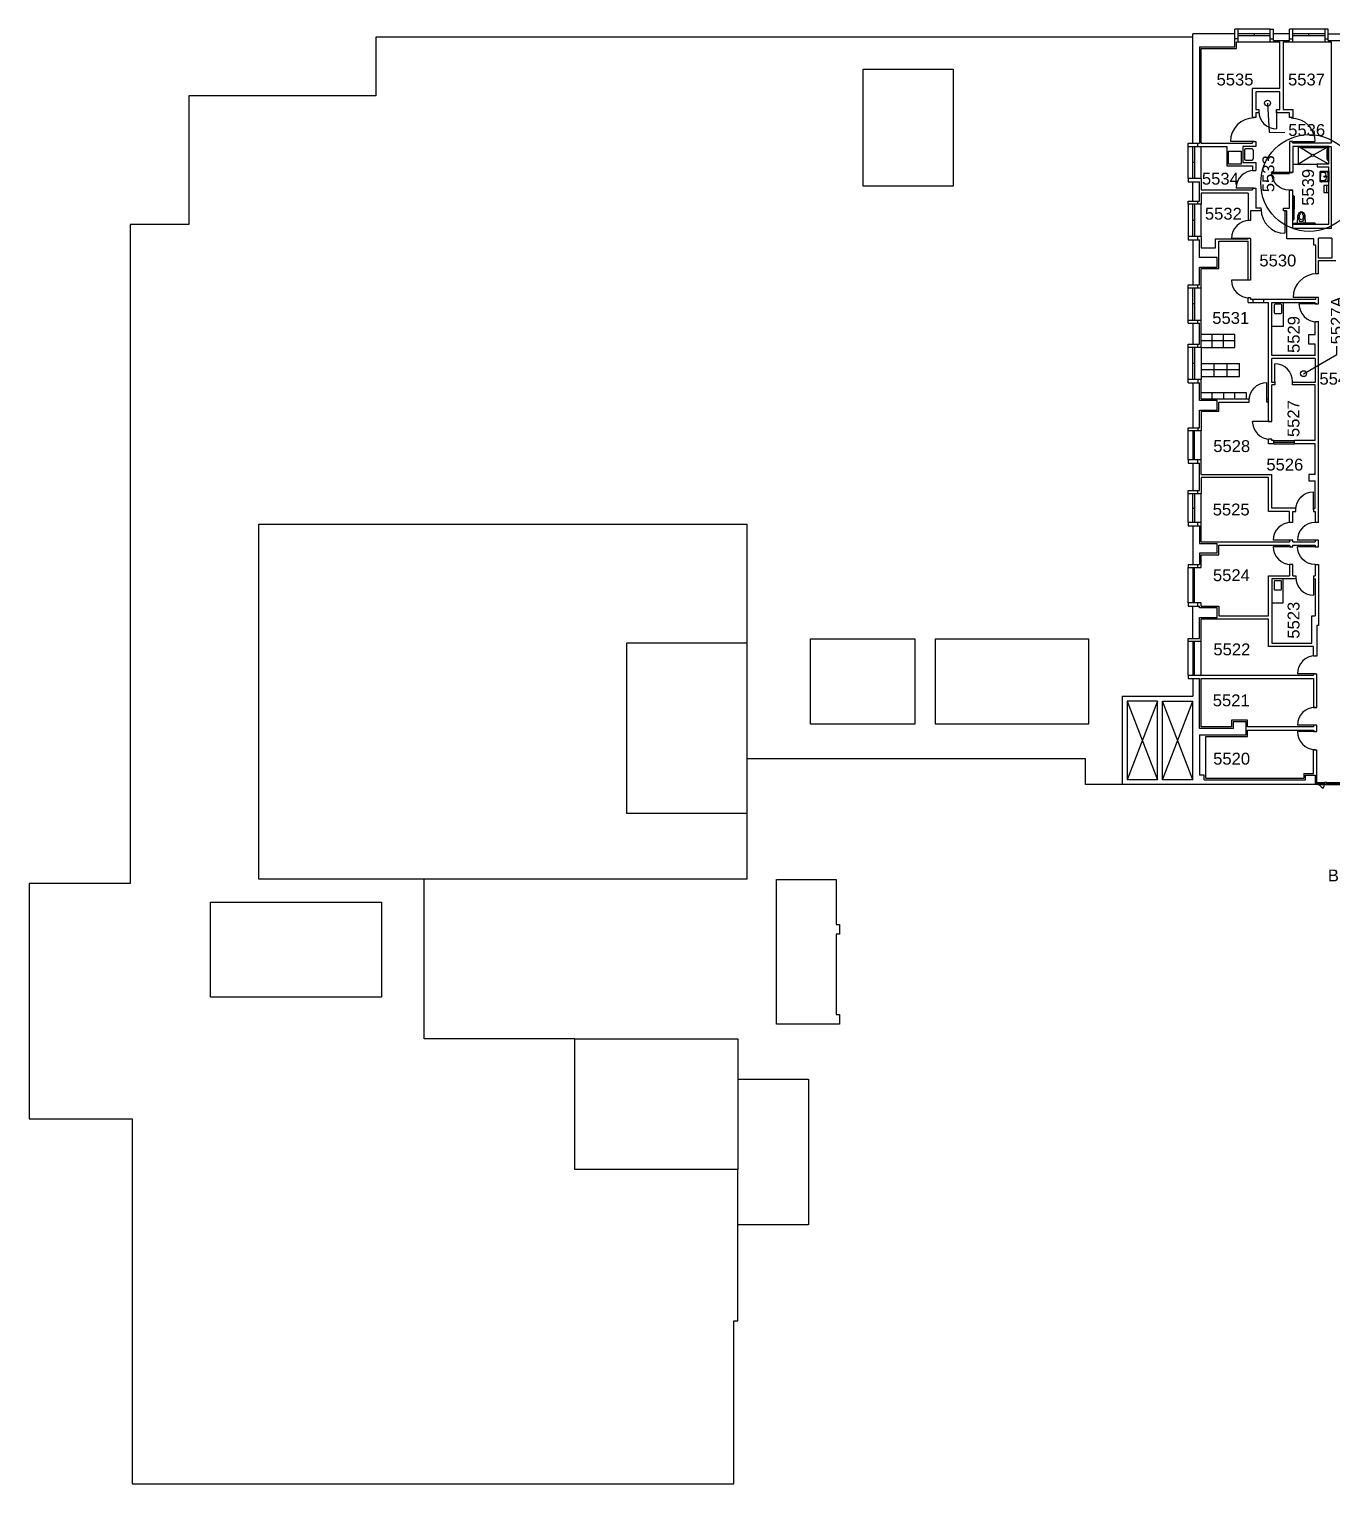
# Model space of a CAD drawing. Extents: x 338 to 7662, y 1563 to 4790.
# Drawn here: x 338 to 2972, y 1563 to 4504 of the extents above; entities that cross this region are included whole.
import ezdxf
from ezdxf.enums import TextEntityAlignment as Align

# ---------------------------------------------------------------- set-up
doc = ezdxf.new("R2010")
doc.units = 0
doc.header["$LTSCALE"] = 150
doc.header["$MEASUREMENT"] = 0
doc.layers.get('0').update_dxf_attribs({"linetype": 'CONTINUOUS'})
for name, color, linetype in [('A-ANNO-TEXT-STAIR', 4, 'CONTINUOUS'), ('A-ANNO-TX192', 4, 'CONTINUOUS'), ('A-COLS', 5, 'CONTINUOUS'), ('A-DOOR', 2, 'CONTINUOUS'), ('A-DOOR-NEW', 2, 'CONTINUOUS'), ('A-FLOR-CASE', 3, 'CONTINUOUS'), ('A-FLOR-PFIX', 2, 'CONTINUOUS'), ('A-GLAZ', 2, 'CONTINUOUS'), ('A-GLAZ-SILL', 1, 'CONTINUOUS'), ('A-ROOF-LEVL-FINE', 1, 'CONTINUOUS'), ('A-ROOF-LEVL-MED', 2, 'CONTINUOUS'), ('A-ROOF-LEVL-THICK', 3, 'CONTINUOUS'), ('A-SHFT', 1, 'CONTINUOUS'), ('A-WALL-FULL', 6, 'CONTINUOUS'), ('X-ELEC', 1, 'CONTINUOUS')]:
    doc.layers.add(name, color=color, linetype=linetype)
doc.styles.add('ARIAL', font='arial.ttf')
doc.styles.add('AT', font='ARCHTITL.shx', dxfattribs={"width": 0.9})
doc.dimstyles.new('DIM1-4', dxfattribs={"dimscale": 48, "dimtxt": 0.09375, "dimasz": 0.125, "dimexe": 0.125, "dimexo": 0.09375, "dimgap": 0, "dimtad": 1, "dimdec": 6, "dimzin": 7, "dimdsep": 46, "dimlunit": 4, "dimtxsty": 'AT', "dimblk": 'TICK', "dimblk1": 'ARROW', "dimblk2": 'ARROW', "dimsah": 1, "dimcen": 2.25, "dimdle": 1.5, "dimadec": 0, "dimazin": 0, "dimtfac": 1, "dimtdec": 6, "dimtix": 1, "dimtofl": 0, "dimtmove": 2, "dimatfit": 3, "dimldrblk": 'ARROW', "dimfxl": 1, "dimtolj": 1, "dimtzin": 3, "dimarcsym": 0})

# ---------------------------------------------------------------- blocks, each defined once
blk = doc.blocks.new('dr-36')
blk.add_line((0, 0), (0, 36.1))
blk.add_arc((-0.1, 0), 36.1, 0.0689, 89.8337)
blk = doc.blocks.new('ARROW')
at = {"layer": 'X-ELEC'}
for p, q in [((5, 14), (-5, 14)), ((-5, 14), (0, 0)), ((0, 0), (5, 14))]:
    blk.add_line(p, q, dxfattribs=at)
blk.add_solid([(-5, 14), (0, 1), (5, 14)], dxfattribs=at)
blk = doc.blocks.new('TICK')
for p, q in [((0.99, 0), (-0.99, 0)), ((-0.22, -0.22), (0.22, 0.22))]:
    blk.add_line(p, q)
blk = doc.blocks.new('I_PLUMB_WC_FLUSH - WALL_P')
for p, q in [((0, 7.9), (0, -7.9)), ((20.7, -2.5), (20.7, -2.5)), ((23.4, -3.6), (23.4, -3.6))]:
    blk.add_line(p, q)
for points in [[(15.8, -6.9, -0.074934), (12.1, -6.3, -0.085426), (9.3, -4.9, -0.066386), (7.9, -3.5), (6.3, -3.5), (6.3, 3.5), (7.9, 3.5, -0.066386), (9.3, 4.9, -0.085426), (12.1, 6.3, -0.111314), (17.6, 6.8)], [(23.3, 4, -0.562484), (23.1, 3.2), (20.9, 2.5, -0.238976), (20.4, 2.5, 0.08035), (18.6, 3.5, 0.074934), (15.8, 3.9, 0.074934), (13, 3.5, 0.085426), (11, 2.5, 0.066386), (10.2, 1.6, 0.330534), (10.2, -1.6, 0.066386), (11, -2.5, 0.085426), (13, -3.5, 0.074934), (15.8, -3.9, 0.074934), (18.6, -3.5, 0.08035), (20.4, -2.5, -0.238976), (20.9, -2.5), (23.1, -3.2, -0.549653), (23.3, -4)]]:
    blk.add_lwpolyline(points, format="xyb")
for centre, radius, start, end in [((-4.5, -220.8), 228.7, 84.9748, 88.8652), ((15.1, -6.9), 14, 48.3948, 88.5522), ((15.8, -5.5), 12.4, 72.8584, 90), ((16.6, -2.8), 9.56, 53.3275, 72.8584), ((17.9, -1.1), 7.43, 43.4258, 53.3275), ((15.3, -6.6), 12, 47.5091, 53.1208), ((21.4, 0), 3.07, 312.4904, 47.5096), ((21.3, 0), 4.72, 312.1938, 48.1115), ((-4.5, 220.8), 228.7, 271.1348, 275.0252), ((15.1, 6.9), 13.9, 271.5086, 311.8235), ((15.8, 5.5), 12.4, 270, 287.1416), ((16.6, 2.8), 9.56, 287.1416, 306.6725), ((17.9, 1.1), 7.43, 306.6725, 316.5742), ((15.3, 6.6), 12, 306.8792, 312.4909)]:
    blk.add_arc(centre, radius, start, end)
blk = doc.blocks.new('*U30')
for p, q in [((-36, 0), (-36, 6)), ((0, 0), (0, 6))]:
    blk.add_line(p, q)
blk.add_lwpolyline([(0, 0), (0, -36), (-1.75, -36), (-1.75, 0)], close=True)
blk.add_arc((0, 0), 36, 180, 270)

msp = doc.modelspace()

# ---------------------------------------------------------------- linework, layer by layer
msp.add_circle((2924.4, 4193.1), 97.9)
at = {"layer": 'A-COLS'}
for p, q in [((2761, 4231.2), (2761, 4257.2)), ((2761, 4257.2), (2787, 4257.2)), ((2787, 4257.2), (2787, 4231.2)), ((2787, 4231.2), (2761, 4231.2))]:
    msp.add_line(p, q, dxfattribs=at)
at = {"layer": 'A-DOOR'}
for p, q in [((2858.5, 4338.5), (2858.5, 4302.5)), ((2813, 4276.7), (2765, 4276.7)), ((2887.8, 4276.7), (2935.8, 4276.7)), ((2813, 4182.5), (2777, 4182.5)), ((2875.2, 4137), (2875.2, 4091.5)), ((2803.5, 4081.2), (2767.5, 4081.2)), ((2803.5, 3996.8), (2767.5, 3996.8)), ((2939.8, 3961.5), (2891.8, 3961.5)), ((2939.8, 3948.5), (2903.8, 3948.5)), ((2854.7, 3791.5), (2854.7, 3827.5)), ((2839, 3753.5), (2839, 3789.5)), ((2845.5, 3711.2), (2809.5, 3711.2)), ((2933.2, 3532.5), (2933.2, 3568.5)), ((2887.8, 3470.8), (2851.8, 3470.8)), ((2887.8, 3457.8), (2851.8, 3457.8)), ((2933.2, 3396), (2933.2, 3360)), ((2936.5, 3201), (2900.5, 3201)), ((2936.5, 3097), (2900.5, 3097)), ((2936.5, 3084), (2900.5, 3084))]:
    msp.add_line(p, q, dxfattribs=at)
for centre, major_axis, start_param, end_param in [((2813, 4276.7), (33.9, 33.9), 0.785398, 2.356194), ((2858.5, 4338.5), (-25.5, 25.5), 0.785398, 2.356194), ((2813, 4182.5), (25.5, 25.5), 0.785398, 2.356194), ((2875.2, 4139.5), (-33.9, 33.9), 0.785398, 2.356194), ((2875.2, 4139.5), (-33.9, 33.9), 0.785398, 2.356194), ((2803.5, 4081.2), (25.5, 25.5), 0.785398, 2.356194), ((2939.8, 3961.5), (33.9, 33.9), 0.785398, 2.356194), ((2803.5, 3996.8), (-25.5, 25.5), 0.785398, 2.356194), ((2939.8, 3948.5), (-25.5, 25.5), 0.785398, 2.356194), ((2854.7, 3791.5), (-25.5, 25.5), 3.926991, 5.497787), ((2845.5, 3711.2), (-25.5, 25.5), 0.785398, 2.356194), ((2887.8, 3470.8), (25.5, 25.5), 0.785398, 2.356194), ((2887.8, 3457.8), (-25.5, 25.5), 0.785398, 2.356194), ((2933.2, 3396), (-25.5, 25.5), 0.785398, 2.356194), ((2936.5, 3201), (25.5, 25.5), 0.785398, 2.356194), ((2936.5, 3097), (25.5, 25.5), 0.785398, 2.356194), ((2936.5, 3084), (-25.5, 25.5), 0.785398, 2.356194)]:
    msp.add_ellipse(centre, major_axis=major_axis, ratio=1, start_param=start_param, end_param=end_param, dxfattribs=at)
at = {"layer": 'A-DOOR', "extrusion": (0, 0, -1)}
for centre, major_axis, start_param, end_param in [((2887.8, 4276.7), (33.9, 33.9), 5.497787, 7.068583), ((2839, 3753.5), (25.5, 25.5), 3.926991, 5.497787), ((2933.2, 3532.5), (25.5, 25.5), 3.926991, 5.497787)]:
    msp.add_ellipse(centre, major_axis=major_axis, ratio=1, start_param=start_param, end_param=end_param, dxfattribs=at)
at = {"layer": 'A-FLOR-CASE'}
for p, q in [((2871.5, 3951.8), (2871.5, 3903)), ((2774, 3886.8), (2705.8, 3886.8)), ((2728.5, 3860.8), (2728.5, 3886.8)), ((2751.2, 3860.8), (2751.2, 3886.8)), ((2774, 3860.8), (2774, 3886.8)), ((2871.5, 3903), (2848.8, 3903)), ((2774, 3873.8), (2705.8, 3873.8)), ((2705.8, 3860.8), (2774, 3860.8)), ((2705.8, 3828.2), (2783.8, 3828.2)), ((2731.8, 3828.2), (2731.8, 3802.2)), ((2757.8, 3828.2), (2757.8, 3802.2)), ((2783.8, 3802.2), (2783.8, 3828.2)), ((2783.8, 3815.2), (2705.8, 3815.2)), ((2705.8, 3802.2), (2783.8, 3802.2)), ((2705.8, 3769.8), (2796.8, 3769.8)), ((2728.5, 3756.8), (2728.5, 3769.8)), ((2751.2, 3769.8), (2751.2, 3756.8)), ((2774, 3756.8), (2774, 3769.8)), ((2796.8, 3769.8), (2796.8, 3756.8)), ((2871.5, 3344), (2871.5, 3392.8)), ((2848.8, 3344), (2871.5, 3344))]:
    msp.add_line(p, q, dxfattribs=at)
at = {"layer": 'A-FLOR-PFIX'}
for p, q in [((2902.8, 4231), (2902.8, 4267)), ((2929.5, 4250.2), (2902.8, 4267)), ((2957.8, 4265.5), (2908.1, 4265.5)), ((2963.8, 4267), (2933.8, 4250.1)), ((2793.5, 4259.8), (2793.5, 4241.8)), ((2809.2, 4262), (2795.8, 4262)), ((2795.8, 4239.5), (2809.2, 4239.5)), ((2811.5, 4241.8), (2811.5, 4259.8)), ((2929.4, 4247.7), (2902.8, 4231)), ((2957.8, 4264), (2908.1, 4264)), ((2963.8, 4231), (2933.8, 4247.7)), ((2960.8, 4241.2), (2960.8, 4261)), ((2962.3, 4241.2), (2962.3, 4261)), ((2891, 4231), (2940.8, 4231)), ((2963.8, 4216.2), (2950.1, 4216.2)), ((2950.1, 4215.5), (2959.4, 4215.5)), ((2950.1, 4196.5), (2959.4, 4196.5)), ((2950.1, 4196.5), (2959.4, 4196.5)), ((2963.8, 4195.7), (2950.1, 4195.7)), ((2963.8, 4188.2), (2954.1, 4188.2)), ((2954.1, 4188.2), (2954.1, 4174.2)), ((2954.1, 4188.2), (2954.1, 4174.2)), ((2960.1, 4188.2), (2954.1, 4188.2)), ((2960.1, 4174.2), (2960.1, 4188.2)), ((2954.1, 4174.2), (2963.8, 4174.2)), ((2954.1, 4174.2), (2960.1, 4174.2)), ((2853.8, 3946.2), (2853.8, 3931.2)), ((2867, 3948.1), (2855.7, 3948.1)), ((2868.8, 3931.2), (2868.8, 3946.2)), ((2855.7, 3929.4), (2867, 3929.4)), ((2853.5, 3387.2), (2853.5, 3372.2)), ((2866.6, 3389.1), (2855.4, 3389.1)), ((2868.5, 3372.2), (2868.5, 3387.2)), ((2855.4, 3370.4), (2866.6, 3370.4))]:
    msp.add_line(p, q, dxfattribs=at)
for points in [[(2959.1, 4206, 0.096281), (2958.1, 4211.4, 0.241749), (2954.7, 4214.3, 0.139337), (2948.6, 4214.1, 0.293749), (2947.2, 4212.4, 0.028065), (2946.9, 4206)], [(2959.1, 4206, -0.096281), (2958.1, 4200.6, -0.241749), (2954.7, 4197.7, -0.139337), (2948.6, 4197.9, -0.293749), (2947.2, 4199.6, -0.028065), (2946.9, 4206)], [(2891.8, 4168), (2892, 4168, -0.414214), (2894, 4166), (2894, 4140.2)], [(2891.8, 4166.5), (2892, 4166.5, -0.414214), (2892.5, 4166), (2892.5, 4140.2)], [(2891.8, 4120), (2892, 4120, 0.414214), (2892.5, 4120.5), (2892.5, 4140.2)], [(2891.8, 4118.5), (2892, 4118.5, 0.414214), (2894, 4120.5), (2894, 4140.2)], [(2893.2, 4110), (2893.2, 4110.2, -0.414214), (2895.2, 4112.2), (2912, 4112.2)], [(2894.7, 4110), (2894.7, 4110.2, -0.414214), (2895.2, 4110.8), (2912, 4110.8)], [(2936.7, 4110), (2936.7, 4110.2, 0.414214), (2934.7, 4112.2), (2912, 4112.2)], [(2935.2, 4110), (2935.2, 4110.2, 0.414214), (2934.7, 4110.8), (2912, 4110.8)]]:
    msp.add_lwpolyline(points, format="xyb", dxfattribs=at)
for points in [[(2891, 4168.8), (2891.5, 4168.8), (2891.8, 4168.5), (2891.8, 4166), (2891.5, 4165.8), (2891, 4165.8)], [(2891, 4117.8), (2891.5, 4117.8), (2891.8, 4118), (2891.8, 4120.5), (2891.5, 4120.8), (2891, 4120.8)], [(2892.5, 4109.2), (2892.5, 4109.8), (2892.7, 4110), (2895.2, 4110), (2895.5, 4109.8), (2895.5, 4109.2)], [(2937.5, 4109.2), (2937.5, 4109.8), (2937.2, 4110), (2934.7, 4110), (2934.5, 4109.8), (2934.5, 4109.2)]]:
    msp.add_lwpolyline(points, dxfattribs=at)
for centre, radius in [((2931.6, 4248.9), 2.5), ((2955.8, 4206), 1.25)]:
    msp.add_circle(centre, radius, dxfattribs=at)
for centre, radius, start, end in [((2908.1, 4267), 3, 180, 270), ((2908.1, 4267), 1.5, 180, 270), ((2957.8, 4267), 3, 270, 0), ((2957.8, 4267), 1.5, 270, 0), ((2963.8, 4260.7), 3, 90, 180), ((2963.8, 4241.2), 3, 180, 270), ((2963.8, 4260.7), 1.5, 90, 180), ((2963.8, 4241.2), 1.5, 180, 270), ((3155.7, 4206), 210.1, 177.5394, 182.4606), ((2946.8, 4215), 1, 99.2025, 177.5394), ((3155.7, 4206), 209.4, 177.7099, 182.2901), ((2947.5, 4214.3), 1, 97.4822, 177.7099), ((2950.1, 4194.2), 22.1, 90, 99.2025), ((2950.1, 4194.2), 21.3, 90, 97.4822), ((2959.4, 4209.1), 6.41, 72.4135, 90), ((2960.8, 4213.3), 2, 2.7884, 72.4135), ((2816.3, 4206.3), 146.6, 357.0029, 2.7884), ((2946.8, 4197), 1, 182.4606, 260.7975), ((2946.8, 4197), 1, 182.4606, 260.7975), ((2947.5, 4197.7), 1, 182.2901, 262.5178), ((2947.5, 4197.7), 1, 182.2901, 262.5178), ((2950.1, 4217.8), 22.1, 260.7975, 270), ((2950.1, 4217.8), 22.1, 260.7975, 270), ((2950.1, 4217.8), 21.3, 262.5178, 270), ((2950.1, 4217.8), 21.3, 262.5178, 270), ((2959.4, 4202.9), 6.41, 270, 287.5865), ((2959.4, 4202.9), 6.41, 270, 287.2242), ((2960.7, 4198.7), 2, 287.2242, 357.0029)]:
    msp.add_arc(centre, radius, start, end, dxfattribs=at)
for centre, major_axis, start_param, end_param in [((2795.8, 4259.8), (1.59, 1.59), 0.785398, 2.356194), ((2795.8, 4241.8), (1.59, 1.59), 2.356194, 3.926991), ((2809.2, 4259.8), (1.59, 1.59), 5.497787, 7.068583), ((2809.2, 4241.8), (1.59, 1.59), 3.926991, 5.497787), ((2855.7, 3946.2), (1.33, 1.33), 0.785398, 2.356194), ((2867, 3946.2), (1.33, 1.33), 5.497787, 7.068583), ((2855.7, 3931.2), (1.33, 1.33), 2.356194, 3.926991), ((2867, 3931.2), (1.33, 1.33), 3.926991, 5.497787), ((2855.4, 3387.2), (1.33, 1.33), 0.785398, 2.356194), ((2866.6, 3387.2), (1.33, 1.33), 5.497787, 7.068583), ((2855.4, 3372.2), (1.33, 1.33), 2.356194, 3.926991), ((2866.6, 3372.2), (1.33, 1.33), 3.926991, 5.497787)]:
    msp.add_ellipse(centre, major_axis=major_axis, ratio=1, start_param=start_param, end_param=end_param, dxfattribs=at)
at = {"layer": 'A-GLAZ'}
for p, q in [((2845.5, 4494.5), (2780.5, 4494.5)), ((2780.5, 4491.2), (2845.5, 4491.2)), ((2813, 4494.5), (2813, 4491.2)), ((2956, 4494.5), (2891, 4494.5)), ((2891, 4491.2), (2956, 4491.2)), ((2923.5, 4491.2), (2923.5, 4494.5)), ((2689.5, 4202), (2689.5, 4267)), ((2692.8, 4267), (2692.8, 4202)), ((2692.8, 4234.5), (2689.5, 4234.5)), ((2689.5, 4085), (2689.5, 4150)), ((2692.8, 4150), (2692.8, 4085)), ((2692.8, 4117.5), (2689.5, 4117.5)), ((2689.5, 3916), (2689.5, 3981)), ((2692.8, 3981), (2692.8, 3916)), ((2692.8, 3948.5), (2689.5, 3948.5)), ((2689.5, 3795.8), (2689.5, 3860.8)), ((2692.8, 3860.8), (2692.8, 3795.8)), ((2692.8, 3828.2), (2689.5, 3828.2)), ((2689.5, 3691.8), (2689.5, 3633.2)), ((2692.8, 3633.2), (2692.8, 3691.8)), ((2692.8, 3662.5), (2689.5, 3662.5)), ((2852.8, 3669), (2894.7, 3669)), ((2689.5, 3506.5), (2689.5, 3565)), ((2692.8, 3565), (2692.8, 3506.5)), ((2689.5, 3535.8), (2692.8, 3535.8)), ((2689.5, 3415.5), (2689.5, 3344)), ((2692.8, 3344), (2692.8, 3415.5)), ((2692.8, 3379.8), (2689.5, 3379.8)), ((2689.5, 3266), (2689.5, 3197.8)), ((2692.8, 3197.8), (2692.8, 3266)), ((2689.5, 3233.5), (2692.8, 3233.5)), ((2955.8, 2979), (2941.8, 2979)), ((2951.6, 2969.1), (2941.8, 2979)), ((2959.8, 2979), (3013.8, 2979))]:
    msp.add_line(p, q, dxfattribs=at)
for points in [[(2939.8, 2981.2), (2941.8, 2981.2), (2941.8, 2976.8), (2939.8, 2976.8)], [(2959.8, 2981.2), (2955.8, 2981.2), (2955.8, 2976.8), (2959.8, 2976.8)]]:
    msp.add_lwpolyline(points, close=True, dxfattribs=at)
msp.add_arc((2941.8, 2979), 14, 315, 0, dxfattribs=at)
at = {"layer": 'A-GLAZ-SILL'}
for p, q in [((2845.5, 4504.2), (2780.5, 4504.2)), ((2956, 4504.2), (2891, 4504.2)), ((2780.5, 4478.2), (2845.5, 4478.2)), ((2891, 4478.2), (2956, 4478.2)), ((2679.8, 4202), (2679.8, 4273.5)), ((2705.8, 4202), (2705.8, 4267)), ((2679.8, 4150), (2679.8, 4085)), ((2705.8, 4085), (2705.8, 4150)), ((2679.8, 3909.5), (2679.8, 3987.5)), ((2705.8, 3916), (2705.8, 3981)), ((2810.2, 3958.2), (2832.1, 3958.2)), ((2810.2, 3951.8), (2832.1, 3951.8)), ((2679.8, 3789.2), (2679.8, 3867.2)), ((2705.8, 3860.8), (2705.8, 3795.8)), ((2679.8, 3633.2), (2679.8, 3698.2)), ((2705.8, 3633.2), (2705.8, 3691.8)), ((2852.8, 3672.2), (2894.7, 3672.2)), ((2852.8, 3665.8), (2894.7, 3665.8)), ((2679.8, 3506.5), (2679.8, 3565)), ((2705.8, 3506.5), (2705.8, 3565)), ((2679.8, 3344), (2679.8, 3415.5)), ((2679.8, 3197.8), (2679.8, 3266)), ((2705.8, 3197.8), (2705.8, 3266)), ((2941.8, 2981.2), (2955.8, 2981.2)), ((2941.8, 2976.8), (2955.8, 2976.8)), ((2959.8, 2981.2), (3013.8, 2981.2)), ((2959.8, 2976.8), (3013.8, 2976.8))]:
    msp.add_line(p, q, dxfattribs=at)
at = {"layer": 'A-ROOF-LEVL-FINE'}
for p, q in [((2472.2, 3028.8), (1787.7, 3028.8)), ((2472.2, 2976.8), (2472.2, 3028.8)), ((2546.5, 2976.8), (2472.2, 2976.8))]:
    msp.add_line(p, q, dxfattribs=at)
for points in [[(2689.5, 4488), (1038.5, 4488), (1038.5, 4369.5), (660.5, 4369.5), (660.5, 4109.5), (541.5, 4109.5), (541.5, 2777), (337.5, 2777), (337.5, 2301), (545.5, 2301), (545.5, 1563), (1761.5, 1563), (1761.5, 1893), (1769.5, 1893), (1769.5, 2198.5)], [(1440.5, 2462.5), (1136, 2462.5), (1136, 2785.5)], [(1848.2, 2785), (1968.5, 2785), (1968.5, 2694), (1975, 2694), (1975, 2674.5), (1968.5, 2674.5), (1968.5, 2512), (1975, 2512), (1975, 2492.5), (1848.2, 2492.5), (1848.2, 2785)], [(1769.5, 2381.5), (1912.5, 2381.5), (1912.5, 2086.5), (1769.5, 2086.5)]]:
    msp.add_lwpolyline(points, dxfattribs=at)
at = {"layer": 'A-ROOF-LEVL-MED'}
for points in [[(2023, 4423), (2205, 4423), (2205, 4187), (2023, 4187)], [(1916.7, 3271.8), (2127.2, 3271.8), (2127.2, 3098.8), (1916.7, 3098.8)], [(2169.2, 3271.8), (2478.2, 3271.8), (2478.2, 3098.8), (2169.2, 3098.8)], [(704.3, 2739), (1049.3, 2739), (1049.3, 2547), (704.3, 2547)], [(1440.5, 2462.5), (1769.5, 2462.5), (1769.5, 2198.5), (1440.5, 2198.5)]]:
    msp.add_lwpolyline(points, close=True, dxfattribs=at)
msp.add_lwpolyline([(1787.7, 2918.5), (1787.7, 2785.5), (801.6, 2785.5), (801.6, 3503.5), (1787.7, 3503.5), (1787.7, 3263.5)], dxfattribs=at)
at = {"layer": 'A-ROOF-LEVL-THICK'}
for points in [[(1545.5, 3263.5), (1787.7, 3263.5), (1787.7, 2918.5), (1545.5, 2918.5)], [(1545.5, 3263.5), (1787.7, 3263.5), (1787.8, 2918.5), (1545.5, 2918.5)]]:
    msp.add_lwpolyline(points, close=True, dxfattribs=at)
at = {"layer": 'A-SHFT'}
for p, q in [((2618, 3145.8), (2556.2, 2986.5)), ((2556.2, 3145.8), (2618, 2986.5)), ((2627.8, 2986.5), (2689.5, 3145.8)), ((2689.5, 2986.5), (2627.8, 3145.8))]:
    msp.add_line(p, q, dxfattribs=at)
at = {"layer": 'A-WALL-FULL'}
for p, q in [((2774, 4468.5), (2774, 4504.2)), ((2780.5, 4504.2), (2774, 4504.2)), ((2780.5, 4478.2), (2780.5, 4504.2)), ((2845.5, 4478.2), (2845.5, 4504.2)), ((2845.5, 4504.2), (2852, 4504.2)), ((2852, 4481.5), (2852, 4504.2)), ((2884.5, 4481.5), (2884.5, 4504.2)), ((2891, 4504.2), (2884.5, 4504.2)), ((2891, 4478.2), (2891, 4504.2)), ((2962.5, 4504.2), (2956, 4504.2)), ((2956, 4504.2), (2956, 4478.2)), ((2962.5, 4481.5), (2962.5, 4504.2)), ((2689.5, 4273.5), (2689.5, 4494.5)), ((2774, 4494.5), (2689.5, 4494.5)), ((2780.5, 4484.8), (2774, 4484.8)), ((2777.2, 4465.2), (2777.2, 4478.2)), ((2777.2, 4478.2), (2780.5, 4478.2)), ((2845.5, 4484.8), (2852, 4484.8)), ((2845.5, 4478.2), (2865, 4478.2)), ((2884.5, 4494.5), (2852, 4494.5)), ((2852, 4481.5), (2884.5, 4481.5)), ((2865, 4384), (2865, 4478.2)), ((2871.5, 4478.2), (2891, 4478.2)), ((2871.5, 4478.2), (2871.5, 4341.8)), ((2884.5, 4484.8), (2891, 4484.8)), ((2956, 4484.8), (2962.5, 4484.8)), ((2956, 4478.2), (2969, 4478.2)), ((2962.5, 4494.5), (3034, 4494.5)), ((2962.5, 4481.5), (3008, 4481.5)), ((2969, 4478.2), (2969, 4273.5)), ((2702.5, 4468.5), (2774, 4468.5)), ((2702.5, 4468.5), (2702.5, 4273.5)), ((2705.8, 4465.2), (2777.2, 4465.2)), ((2705.8, 4273.5), (2705.8, 4465.2)), ((2865, 4384), (2809.8, 4384)), ((2809.8, 4325.5), (2809.8, 4384)), ((2865, 4377.5), (2816.2, 4377.5)), ((2816.2, 4377.5), (2816.2, 4341.8)), ((2865, 4341.8), (2865, 4377.5)), ((2816.2, 4325.5), (2809.8, 4325.5)), ((2816.2, 4341.8), (2822.8, 4341.8)), ((2822.8, 4335.2), (2816.2, 4335.2)), ((2816.2, 4335.2), (2816.2, 4325.5)), ((2822.8, 4341.8), (2822.8, 4335.2)), ((2858.5, 4335.2), (2858.5, 4341.8)), ((2858.5, 4341.8), (2865, 4341.8)), ((2884.5, 4335.2), (2858.5, 4335.2)), ((2871.5, 4341.8), (2891, 4341.8)), ((2884.5, 4325.5), (2884.5, 4335.2)), ((2891, 4325.5), (2884.5, 4325.5)), ((2891, 4341.8), (2891, 4325.5)), ((2679.8, 4273.5), (2702.5, 4273.5)), ((2679.8, 4267), (2757.8, 4267)), ((2699.2, 4267), (2699.2, 4273.5)), ((2705.8, 4273.5), (2809.8, 4273.5)), ((2757.8, 4267), (2757.8, 4228)), ((2816.2, 4267), (2790.2, 4267)), ((2790.2, 4267), (2790.2, 4234.5)), ((2809.8, 4273.5), (2809.8, 4276.7)), ((2809.8, 4276.7), (2816.2, 4276.7)), ((2816.2, 4276.7), (2816.2, 4267)), ((2891, 4276.7), (2884.5, 4276.7)), ((2884.5, 4276.7), (2884.5, 4214.3)), ((2891, 4273.5), (2891, 4276.7)), ((2969, 4273.5), (2891, 4273.5)), ((2963.8, 4267), (2891, 4267)), ((2891, 4267), (2891, 4231)), ((2963.8, 4267), (2969, 4267)), ((2963.8, 4231), (2963.8, 4267)), ((2963.8, 4231), (2963.8, 4267)), ((2969, 4267), (2969, 4101.2)), ((2757.8, 4228), (2809.8, 4228)), ((2790.2, 4234.5), (2816.2, 4234.5)), ((2809.8, 4228), (2809.8, 4218.2)), ((2809.8, 4218.2), (2816.2, 4218.2)), ((2816.2, 4234.5), (2816.2, 4218.2)), ((2891, 4214.3), (2884.5, 4214.3)), ((2891, 4231), (2891, 4214.3)), ((2963.8, 4109.2), (2963.8, 4226)), ((2963.8, 4216.2), (2963.8, 4195.7)), ((2679.8, 4202), (2679.8, 4195.5)), ((2705.8, 4202), (2679.8, 4202)), ((2679.8, 4195.5), (2702.5, 4195.5)), ((2689.5, 4156.5), (2689.5, 4195.5)), ((2702.5, 4156.5), (2702.5, 4195.5)), ((2705.8, 4202), (2705.8, 4179.2)), ((2705.8, 4179.2), (2809.8, 4179.2)), ((2809.8, 4182.5), (2809.8, 4179.2)), ((2809.8, 4182.5), (2816.2, 4182.5)), ((2816.2, 4182.5), (2816.2, 4142)), ((2884.5, 4153.2), (2884.5, 4178.3)), ((2891, 4178.3), (2884.5, 4178.3)), ((2891, 4101.2), (2891, 4178.3)), ((2679.8, 4150), (2679.8, 4156.5)), ((2679.8, 4156.5), (2702.5, 4156.5)), ((2705.8, 4150), (2679.8, 4150)), ((2699.2, 4150), (2699.2, 4156.5)), ((2801, 4172.8), (2705.8, 4172.8)), ((2705.8, 4172.8), (2705.8, 4150)), ((2801, 4172.8), (2801, 4117.2)), ((2884.5, 4142), (2884.5, 4153.2)), ((2827.2, 4137), (2806, 4137)), ((2806, 4137), (2806, 4117.2)), ((2827.2, 4142), (2816.2, 4142)), ((2827.2, 4137), (2827.2, 4142)), ((2872.2, 4137), (2872.2, 4142)), ((2872.2, 4142), (2884.5, 4142)), ((2879.5, 4137), (2872.2, 4137)), ((2879.5, 4080.2), (2879.5, 4137)), ((2806, 4117.2), (2801, 4117.2)), ((2963.8, 4109.2), (2891, 4109.2)), ((2969, 4101.2), (2891, 4101.2)), ((2705.8, 4085), (2679.8, 4085)), ((2679.8, 4085), (2679.8, 4078.5)), ((2679.8, 4078.5), (2702.5, 4078.5)), ((2689.5, 4078.5), (2689.5, 3987.5)), ((2699.2, 4078.5), (2699.2, 4085)), ((2702.5, 4042.8), (2702.5, 4078.5)), ((2705.8, 4085), (2705.8, 4062.2)), ((2705.8, 4062.2), (2735, 4062.2)), ((2735, 4062.2), (2735, 4080.2)), ((2735, 4080.2), (2801, 4080.2)), ((2741.5, 4020), (2741.5, 4075.2)), ((2741.5, 4075.2), (2801, 4075.2)), ((2801, 4080.2), (2801, 4081.2)), ((2806, 4081.2), (2801, 4081.2)), ((2801, 3996.8), (2801, 4075.2)), ((2806, 4081.2), (2806, 3996.8)), ((2934, 4080.2), (2879.5, 4080.2)), ((2934, 4067.2), (2934, 4080.2)), ((2938, 4067.2), (2934, 4067.2)), ((2938, 4009.5), (2938, 4067.2)), ((2969.8, 4081.8), (2943, 4081.8)), ((2943, 4041.3), (2943, 4081.8)), ((2969.8, 4081.8), (2969.8, 4041.3)), ((2738.2, 4042.8), (2702.5, 4042.8)), ((2738.2, 4023.2), (2738.2, 4042.8)), ((2969.8, 4041.3), (2943, 4041.3)), ((2943, 4009.5), (2943, 4036.4)), ((2943, 4036.4), (2978.2, 4036.4)), ((2702.5, 3987.5), (2702.5, 4023.2)), ((2702.5, 4023.2), (2738.2, 4023.2)), ((2705.8, 3981), (2705.8, 4020)), ((2705.8, 4020), (2741.5, 4020)), ((2943, 4009.5), (2938, 4009.5)), ((2679.8, 3987.5), (2702.5, 3987.5)), ((2679.8, 3981), (2705.8, 3981)), ((2699.2, 3981), (2699.2, 3987.5)), ((2806, 3996.8), (2801, 3996.8)), ((2806, 3960.8), (2801, 3960.8)), ((2801, 3951.8), (2801, 3960.8)), ((2801, 3951.8), (2810.2, 3951.8)), ((2806, 3960.8), (2806, 3958.2)), ((2806, 3958.2), (2810.2, 3958.2)), ((2810.2, 3958.2), (2810.2, 3951.8)), ((2832.1, 3958.2), (2832.1, 3951.8)), ((2832.1, 3958.2), (2938, 3958.2)), ((2832.1, 3951.8), (2842.2, 3951.8)), ((2842.2, 3711.2), (2842.2, 3951.8)), ((2848.8, 3844.5), (2848.8, 3951.8)), ((2848.8, 3951.8), (2936.5, 3951.8)), ((2936.5, 3948.5), (2936.5, 3951.8)), ((2936.5, 3948.5), (2943, 3948.5)), ((2938, 3958.2), (2938, 3961.5)), ((2943, 3961.5), (2938, 3961.5)), ((2943, 3948.5), (2943, 3961.5)), ((2679.8, 3916), (2705.8, 3916)), ((2699.2, 3909.5), (2699.2, 3916)), ((2705.8, 3860.8), (2705.8, 3916)), ((2936.5, 3886.8), (2936.5, 3912.8)), ((2936.5, 3912.8), (2943, 3912.8)), ((2943, 3506.8), (2943, 3912.8)), ((2679.8, 3909.5), (2702.5, 3909.5)), ((2689.5, 3909.5), (2689.5, 3867.2)), ((2702.5, 3867.2), (2702.5, 3909.5)), ((2923.5, 3867.2), (2923.5, 3886.8)), ((2923.5, 3886.8), (2936.5, 3886.8)), ((2679.8, 3867.2), (2702.5, 3867.2)), ((2705.8, 3860.8), (2679.8, 3860.8)), ((2699.2, 3860.8), (2699.2, 3867.2)), ((2936.5, 3867.2), (2923.5, 3867.2)), ((2936.5, 3844.5), (2936.5, 3867.2)), ((2936.5, 3844.5), (2848.8, 3844.5)), ((2936.5, 3838), (2848.8, 3838)), ((2848.8, 3790), (2848.8, 3838)), ((2936.5, 3838), (2936.5, 3790)), ((2705.8, 3795.8), (2679.8, 3795.8)), ((2699.2, 3795.8), (2699.2, 3789.2)), ((2705.8, 3756.8), (2705.8, 3795.8)), ((2679.8, 3789.2), (2702.5, 3789.2)), ((2689.5, 3789.2), (2689.5, 3698.2)), ((2702.5, 3753.5), (2702.5, 3789.2)), ((2854.7, 3790), (2848.8, 3790)), ((2848.8, 3711.2), (2848.8, 3785)), ((2854.7, 3785), (2848.8, 3785)), ((2854.7, 3791.5), (2854.7, 3785)), ((2890.8, 3785), (2890.8, 3791.5)), ((2936.5, 3790), (2890.8, 3790)), ((2936.5, 3785), (2890.8, 3785)), ((2936.5, 3672.2), (2936.5, 3785)), ((2738.2, 3753.5), (2702.5, 3753.5)), ((2705.8, 3756.8), (2803.2, 3756.8)), ((2738.2, 3734), (2738.2, 3753.5)), ((2741.5, 3730.8), (2741.5, 3750.2)), ((2741.5, 3750.2), (2803.2, 3750.2)), ((2803.2, 3750.2), (2803.2, 3756.8)), ((2839, 3756.8), (2842.2, 3756.8)), ((2839, 3750.2), (2839, 3756.8)), ((2842.2, 3750.2), (2839, 3750.2)), ((2702.5, 3734), (2738.2, 3734)), ((2702.5, 3698.2), (2702.5, 3734)), ((2705.8, 3730.8), (2705.8, 3691.8)), ((2741.5, 3730.8), (2705.8, 3730.8)), ((2842.2, 3711.2), (2848.8, 3711.2)), ((2679.8, 3698.2), (2702.5, 3698.2)), ((2705.8, 3691.8), (2679.8, 3691.8)), ((2699.2, 3698.2), (2699.2, 3691.8)), ((2848.8, 3675.5), (2842.2, 3675.5)), ((2842.2, 3665.8), (2842.2, 3675.5)), ((2852.8, 3665.8), (2842.2, 3665.8)), ((2848.8, 3672.2), (2848.8, 3675.5)), ((2852.8, 3672.2), (2848.8, 3672.2)), ((2852.8, 3665.8), (2852.8, 3672.2)), ((2936.5, 3672.2), (2894.7, 3672.2)), ((2894.7, 3665.8), (2894.7, 3672.2)), ((2936.5, 3665.8), (2894.7, 3665.8)), ((2936.5, 3604), (2936.5, 3665.8)), ((2705.8, 3633.2), (2679.8, 3633.2)), ((2679.8, 3633.2), (2679.8, 3626.8)), ((2679.8, 3626.8), (2702.5, 3626.8)), ((2689.5, 3626.8), (2689.5, 3571.5)), ((2699.2, 3626.8), (2699.2, 3633.2)), ((2702.5, 3571.5), (2702.5, 3626.8)), ((2705.8, 3604), (2705.8, 3633.2)), ((2705.8, 3604), (2848.8, 3604)), ((2705.8, 3597.5), (2705.8, 3565)), ((2842.2, 3597.5), (2705.8, 3597.5)), ((2842.2, 3529.2), (2842.2, 3597.5)), ((2848.8, 3535.8), (2848.8, 3604)), ((2936.5, 3604), (2923.5, 3604)), ((2923.5, 3604), (2923.5, 3591)), ((2923.5, 3591), (2936.5, 3591)), ((2936.5, 3535.8), (2936.5, 3591)), ((2679.8, 3565), (2679.8, 3571.5)), ((2679.8, 3571.5), (2702.5, 3571.5)), ((2705.8, 3565), (2679.8, 3565)), ((2699.2, 3565), (2699.2, 3571.5)), ((2897.5, 3535.8), (2848.8, 3535.8)), ((2897.5, 3529.2), (2897.5, 3535.8)), ((2933.2, 3535.8), (2933.2, 3529.2)), ((2933.2, 3535.8), (2936.5, 3535.8)), ((2705.8, 3506.5), (2679.8, 3506.5)), ((2679.8, 3506.5), (2679.8, 3500)), ((2699.2, 3500), (2699.2, 3506.5)), ((2705.8, 3467.5), (2705.8, 3506.5)), ((2884.5, 3529.2), (2842.2, 3529.2)), ((2884.5, 3506.5), (2884.5, 3529.2)), ((2891, 3506.5), (2884.5, 3506.5)), ((2891, 3506.5), (2891, 3529.2)), ((2891, 3529.2), (2897.5, 3529.2)), ((2933.2, 3529.2), (2936.5, 3529.2)), ((2936.5, 3529.2), (2936.5, 3506.8)), ((2943, 3506.8), (2936.5, 3506.8)), ((2679.8, 3500), (2702.5, 3500)), ((2689.5, 3500), (2689.5, 3422)), ((2702.5, 3500), (2702.5, 3464.2)), ((2891, 3470.8), (2884.5, 3470.8)), ((2884.5, 3470.8), (2884.5, 3467.5)), ((2891, 3467.5), (2891, 3470.8)), ((2936.5, 3470.8), (2936.5, 3467.5)), ((2943, 3470.8), (2936.5, 3470.8)), ((2943, 3457.8), (2943, 3470.8)), ((2702.5, 3464.2), (2738.2, 3464.2)), ((2738.2, 3444.8), (2702.5, 3444.8)), ((2702.5, 3444.8), (2702.5, 3422)), ((2705.8, 3467.5), (2884.5, 3467.5)), ((2705.8, 3415.5), (2705.8, 3441.5)), ((2705.8, 3441.5), (2741.5, 3441.5)), ((2738.2, 3444.8), (2738.2, 3464.2)), ((2741.5, 3441.5), (2741.5, 3461)), ((2741.5, 3461), (2884.5, 3461)), ((2884.5, 3461), (2884.5, 3457.8)), ((2884.5, 3457.8), (2891, 3457.8)), ((2891, 3467.5), (2936.5, 3467.5)), ((2891, 3457.8), (2891, 3461)), ((2891, 3461), (2936.5, 3461)), ((2936.5, 3461), (2936.5, 3457.8)), ((2936.5, 3457.8), (2943, 3457.8)), ((2679.8, 3422), (2702.5, 3422)), ((2679.8, 3422), (2679.8, 3415.5)), ((2679.8, 3415.5), (2705.8, 3415.5)), ((2699.2, 3415.5), (2699.2, 3422)), ((2891, 3422), (2884.5, 3422)), ((2884.5, 3422), (2884.5, 3399.2)), ((2891, 3399.2), (2891, 3422)), ((2936.5, 3421.8), (2943, 3421.8)), ((2936.5, 3421.8), (2936.5, 3399.2)), ((2943, 3421.8), (2943, 3298.5)), ((2842.2, 3318), (2842.2, 3399.2)), ((2842.2, 3399.2), (2884.5, 3399.2)), ((2897.5, 3392.8), (2848.8, 3392.8)), ((2848.8, 3392.8), (2848.8, 3262.8)), ((2891, 3399.2), (2897.5, 3399.2)), ((2897.5, 3399.2), (2897.5, 3392.8)), ((2933.2, 3399.2), (2936.5, 3399.2)), ((2933.2, 3399.2), (2933.2, 3392.8)), ((2933.2, 3392.8), (2936.5, 3392.8)), ((2936.5, 3392.8), (2936.5, 3318)), ((2705.8, 3344), (2679.8, 3344)), ((2679.8, 3344), (2679.8, 3337.5)), ((2679.8, 3337.5), (2702.5, 3337.5)), ((2689.5, 3272.5), (2689.5, 3337.5)), ((2699.2, 3337.5), (2699.2, 3344)), ((2702.5, 3334.2), (2702.5, 3337.5)), ((2738.2, 3334.2), (2702.5, 3334.2)), ((2705.8, 3337.5), (2705.8, 3344)), ((2705.8, 3337.5), (2741.5, 3337.5)), ((2738.2, 3314.8), (2738.2, 3334.2)), ((2741.5, 3337.5), (2741.5, 3318)), ((2702.5, 3272.5), (2702.5, 3314.8)), ((2702.5, 3314.8), (2738.2, 3314.8)), ((2705.8, 3266), (2705.8, 3311.5)), ((2842.2, 3311.5), (2705.8, 3311.5)), ((2741.5, 3318), (2842.2, 3318)), ((2842.2, 3256.2), (2842.2, 3311.5)), ((2930, 3262.8), (2930, 3318)), ((2930, 3318), (2936.5, 3318)), ((2943, 3298.5), (2939.8, 3298.5)), ((2939.8, 3298.5), (2939.8, 3236.8)), ((2679.8, 3266), (2679.8, 3272.5)), ((2679.8, 3272.5), (2702.5, 3272.5)), ((2705.8, 3266), (2679.8, 3266)), ((2933.2, 3256.2), (2842.2, 3256.2)), ((2848.8, 3262.8), (2930, 3262.8)), ((2933.2, 3236.8), (2933.2, 3256.2)), ((2939.8, 3236.8), (2933.2, 3236.8)), ((2679.8, 3197.8), (2933.2, 3197.8)), ((2679.8, 3197.8), (2679.8, 3191.2)), ((2679.8, 3191.2), (2702.5, 3191.2)), ((2689.5, 3191.2), (2689.5, 3155.5)), ((2702.5, 3090.5), (2702.5, 3191.2)), ((2705.8, 3093.8), (2705.8, 3191.2)), ((2705.8, 3191.2), (2933.2, 3191.2)), ((2933.2, 3197.8), (2933.2, 3201)), ((2933.2, 3201), (2939.8, 3201)), ((2933.2, 3191.2), (2933.2, 3132.8)), ((2939.8, 3132.8), (2939.8, 3201)), ((2546.5, 3155.5), (2689.5, 3155.5)), ((2546.5, 3155.5), (2546.5, 2976.8)), ((2556.2, 3145.8), (2556.2, 2986.5)), ((2618, 3145.8), (2556.2, 3145.8)), ((2618, 2986.5), (2618, 3145.8)), ((2627.8, 2986.5), (2627.8, 3145.8)), ((2627.8, 3145.8), (2689.5, 3145.8)), ((2689.5, 2986.5), (2689.5, 3145.8)), ((2933.2, 3132.8), (2939.8, 3132.8)), ((2770.8, 3090.5), (2702.5, 3090.5)), ((2767.5, 3093.8), (2705.8, 3093.8)), ((2800, 3106.8), (2767.5, 3106.8)), ((2767.5, 3106.8), (2767.5, 3093.8)), ((2770.8, 3103.5), (2770.8, 3090.5)), ((2796.8, 3103.5), (2770.8, 3103.5)), ((2796.8, 3077.5), (2796.8, 3103.5)), ((2800, 3093.8), (2800, 3106.8)), ((2933.2, 3093.8), (2800, 3093.8)), ((2939.8, 3097), (2933.2, 3097)), ((2933.2, 3097), (2933.2, 3093.8)), ((2939.8, 3084), (2939.8, 3097)), ((2702.5, 3077.5), (2702.5, 2996.2)), ((2702.5, 3077.5), (2796.8, 3077.5)), ((2715.5, 2989.8), (2715.5, 3074.2)), ((2715.5, 3074.2), (2800, 3074.2)), ((2800, 3074.2), (2800, 3087.2)), ((2800, 3087.2), (2933.2, 3087.2)), ((2933.2, 3087.2), (2933.2, 3084)), ((2933.2, 3084), (2939.8, 3084)), ((2933.2, 2999.5), (2933.2, 3047.3)), ((2933.2, 3047.3), (2939.8, 3047.3)), ((2939.8, 2976.8), (2939.8, 3047.3)), ((2939.8, 2976.8), (2546.5, 2976.8)), ((2618, 2986.5), (2556.2, 2986.5)), ((2689.5, 2986.5), (2627.8, 2986.5)), ((2712.2, 2996.2), (2702.5, 2996.2)), ((2712.2, 2986.5), (2712.2, 2996.2)), ((2712.2, 2986.5), (2917, 2986.5)), ((2715.5, 2989.8), (2913.8, 2989.8)), ((2913.8, 2999.5), (2913.8, 2989.8)), ((2913.8, 2999.5), (2933.2, 2999.5)), ((2917, 2986.5), (2917, 2996.2)), ((2917, 2996.2), (2936.5, 2996.2)), ((2936.5, 2996.2), (2936.5, 2976.8))]:
    msp.add_line(p, q, dxfattribs=at)
msp.add_lwpolyline([(2963.8, 4231), (2940.8, 4231), (2940.8, 4226), (2963.8, 4226)], dxfattribs=at)

# ---------------------------------------------------------------- block references
at = {"layer": 'A-DOOR', "rotation": 90}
msp.add_blockref('dr-36', (2936.5, 3470.8), dxfattribs=at)
at = {"layer": 'A-DOOR', "xscale": -1, "rotation": 90}
msp.add_blockref('dr-36', (2936.5, 3457.8), dxfattribs=at)
at = {"layer": 'A-DOOR-NEW', "xscale": -1, "rotation": 270}
msp.add_blockref('*U30', (2884.5, 4214.3), dxfattribs=at)
at = {"layer": 'A-FLOR-PFIX', "extrusion": (0, 0, -1), "zscale": -1, "rotation": 90.00000000000001}
msp.add_blockref('I_PLUMB_WC_FLUSH - WALL_P', (-2908.5, 4109.2), dxfattribs=at)

# ---------------------------------------------------------------- texts
at = {"layer": 'A-ANNO-TEXT-STAIR', "style": 'ARIAL'}
msp.add_text('BLDG 75, LINK STAIR', height=24, dxfattribs=at).set_placement((2962.1, 2781.1))
at = {"layer": 'A-ANNO-TX192', "style": 'ARIAL'}
for s, p in [('5535', (2737.2, 4390.3)), ('5537', (2881.6, 4390.3)), ('5536', (2882, 4288.2)), ('5534', (2707.6, 4189.8)), ('5532', (2713.6, 4119)), ('5530', (2823.7, 4024.5)), ('5531', (2728.5, 3908.3)), ('5528', (2730.5, 3649.2)), ('5526', (2837.8, 3611.8)), ('5525', (2729.4, 3521)), ('5524', (2729.9, 3388.2)), ('5522', (2730.8, 3238.2)), ('5521', (2729.5, 3135.1)), ('5520', (2730.3, 3017.2))]:
    msp.add_text(s, height=24, dxfattribs=at).set_placement(p)
for s, p in [('5533', (2853.9, 4174.5)), ('5539', (2934.1, 4147)), ('5527A', (2992.1, 3866.8)), ('5529', (2905.1, 3849.5)), ('5527', (2904.6, 3679.5)), ('5523', (2904.7, 3271.9))]:
    msp.add_text(s, height=24, rotation=90, dxfattribs=at).set_placement(p)
msp.add_text('5548B', height=24, dxfattribs=at).set_placement((3042, 3785.4), align=Align.RIGHT)

# ---------------------------------------------------------------- leaders
at = {"layer": 'A-ANNO-TX192'}
for points in [[(2840.2, 4354.6), (2843.6, 4295.7), (2875.4, 4295.5)], [(2913, 3807.6), (2980.3, 3846.4), (2980.3, 3863.4)]]:
    msp.add_leader(points, dimstyle='DIM1-4', override={"dimscale": 96, "dimgap": 0, "dimtad": 0, "dimldrblk": 'DotBlank'}, dxfattribs=at)

doc.saveas('drawing.dxf')
